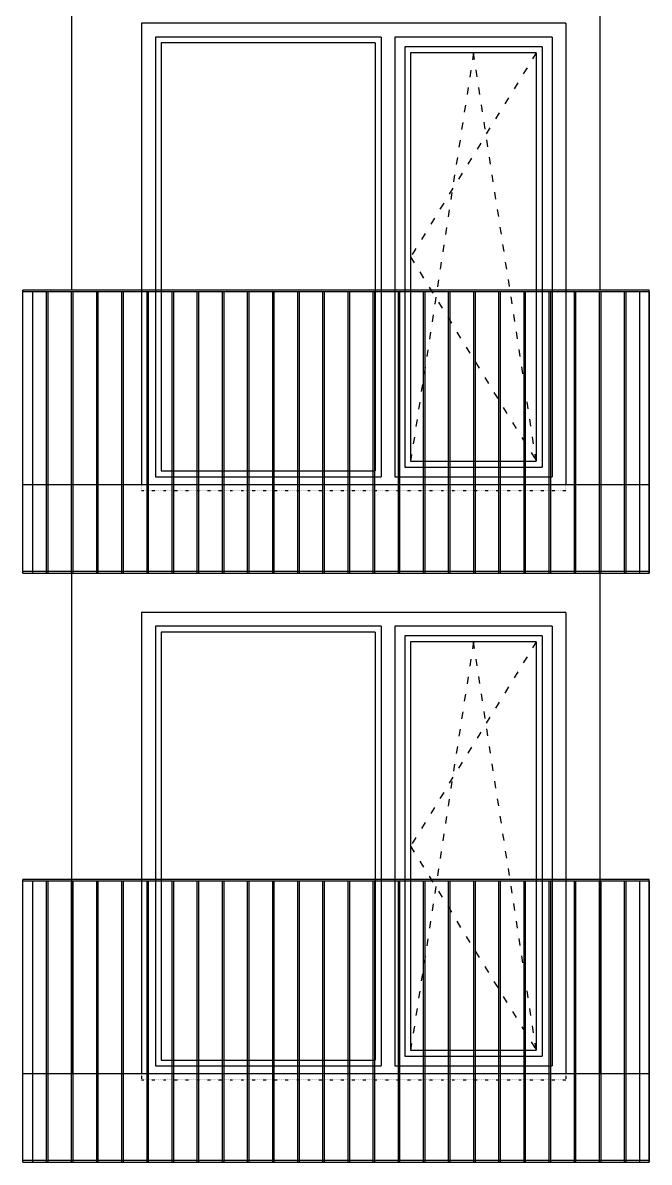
# Model space of a CAD drawing. Extents: x 3792242 to 5145247, y -1546315 to -1031918.
# Drawn here: x 3929725 to 3932915, y -1502180 to -1496378 of the extents above; entities that cross this region are included whole.
import ezdxf

# ---------------------------------------------------------------- set-up
doc = ezdxf.new("R2010")
doc.units = 0
doc.header["$MEASUREMENT"] = 0
doc.linetypes.add('ACAD_ISO03W100', pattern=[30, 12, -18])
doc.linetypes.add('ACAD_ISO07W100', pattern=[3.5, 0.5, -3])
for name, color, linetype in [('OKNÁ', 143, 'CONTINUOUS'), ('POZEMOK', 7, 'CONTINUOUS'), ('TENKÁ', 7, 'CONTINUOUS')]:
    doc.layers.add(name, color=color, linetype=linetype)

msp = doc.modelspace()

# ---------------------------------------------------------------- linework, layer by layer
at = {"layer": 'OKNÁ'}
for p, q in [((3931520, -1496480.27), (3930430, -1496480.27)), ((3930430, -1496480.27), (3930430, -1498660.27)), ((3931520, -1496480.27), (3931520, -1498660.27)), ((3932340, -1496530.27), (3931700, -1496530.27)), ((3931700, -1496530.27), (3931700, -1498610.27)), ((3932340, -1496530.27), (3932340, -1498610.27)), ((3931700, -1498610.27), (3932340, -1498610.27)), ((3930430, -1498660.27), (3931520, -1498660.27)), ((3931520, -1499480.27), (3930430, -1499480.27)), ((3930430, -1499480.27), (3930430, -1501660.27)), ((3931520, -1499480.27), (3931520, -1501660.27)), ((3932340, -1499530.27), (3931700, -1499530.27)), ((3931700, -1499530.27), (3931700, -1501610.27)), ((3932340, -1499530.27), (3932340, -1501610.27)), ((3930430, -1501660.27), (3931520, -1501660.27)), ((3931700, -1501610.27), (3932340, -1501610.27))]:
    msp.add_line(p, q, dxfattribs=at)
at = {"layer": 'OKNÁ', "linetype": 'ACAD_ISO03W100', "ltscale": 3}
for p, q in [((3932340, -1496530.27), (3931700, -1497570.27)), ((3932020, -1496530.27), (3931700, -1498610.27)), ((3932340, -1498610.27), (3932020, -1496530.27)), ((3931700, -1497570.27), (3932340, -1498610.27)), ((3932340, -1499530.27), (3931700, -1500570.27)), ((3932020, -1499530.27), (3931700, -1501610.27)), ((3932340, -1501610.27), (3932020, -1499530.27)), ((3931700, -1500570.27), (3932340, -1501610.27))]:
    msp.add_line(p, q, dxfattribs=at)
at = {"layer": 'POZEMOK', "color": 8, "ltscale": 0.15}
for p, q in [((3932915, -1497740.27), (3929725, -1497740.27)), ((3929725, -1499180.27), (3929725, -1497740.27)), ((3932915, -1497748.27), (3929725, -1497748.27)), ((3929775, -1497748.27), (3929775, -1499180.27)), ((3929844, -1497748.27), (3929844, -1499180.27)), ((3929852, -1497748.27), (3929852, -1499180.27)), ((3929972, -1497748.27), (3929972, -1499180.27)), ((3929980, -1497748.27), (3929980, -1499180.27)), ((3930100, -1497748.27), (3930100, -1499180.27)), ((3930108, -1497748.27), (3930108, -1499180.27)), ((3930228, -1497748.27), (3930228, -1499180.27)), ((3930236, -1497748.27), (3930236, -1499180.27)), ((3930356, -1497748.27), (3930356, -1499180.27)), ((3930364, -1497748.27), (3930364, -1499180.27)), ((3930484, -1497748.27), (3930484, -1499180.27)), ((3930492, -1497748.27), (3930492, -1499180.27)), ((3930612, -1497748.27), (3930612, -1499180.27)), ((3930620, -1497748.27), (3930620, -1499180.27)), ((3930740, -1497748.27), (3930740, -1499180.27)), ((3930748, -1497748.27), (3930748, -1499180.27)), ((3930868, -1497748.27), (3930868, -1499180.27)), ((3930876, -1497748.27), (3930876, -1499180.27)), ((3930996, -1497748.27), (3930996, -1499180.27)), ((3931004, -1497748.27), (3931004, -1499180.27)), ((3931124, -1497748.27), (3931124, -1499180.27)), ((3931132, -1497748.27), (3931132, -1499180.27)), ((3931252, -1497748.27), (3931252, -1499180.27)), ((3931260, -1497748.27), (3931260, -1499180.27)), ((3931380, -1497748.27), (3931380, -1499180.27)), ((3931388, -1497748.27), (3931388, -1499180.27)), ((3931508, -1497748.27), (3931508, -1499180.27)), ((3931516, -1497748.27), (3931516, -1499180.27)), ((3931636, -1497748.27), (3931636, -1499180.27)), ((3931644, -1497748.27), (3931644, -1499180.27)), ((3931764, -1497748.27), (3931764, -1499180.27)), ((3931772, -1497748.27), (3931772, -1499180.27)), ((3931892, -1497748.27), (3931892, -1499180.27)), ((3931900, -1497748.27), (3931900, -1499180.27)), ((3932020, -1497748.27), (3932020, -1499180.27)), ((3932028, -1497748.27), (3932028, -1499180.27)), ((3932148, -1497748.27), (3932148, -1499180.27)), ((3932156, -1497748.27), (3932156, -1499180.27)), ((3932276, -1497748.27), (3932276, -1499180.27)), ((3932284, -1497748.27), (3932284, -1499180.27)), ((3932404, -1497748.27), (3932404, -1499180.27)), ((3932412, -1497748.27), (3932412, -1499180.27)), ((3932532, -1497748.27), (3932532, -1499180.27)), ((3932540, -1497748.27), (3932540, -1499180.27)), ((3932660, -1497748.27), (3932660, -1499180.27)), ((3932668, -1497748.27), (3932668, -1499180.27)), ((3932788, -1497748.27), (3932788, -1499180.27)), ((3932796, -1497748.27), (3932796, -1499180.27)), ((3932865, -1497748.27), (3932865, -1499180.27)), ((3932915, -1499180.27), (3932915, -1497740.27)), ((3932915, -1497748.27), (3932915, -1499180.27)), ((3932915, -1498730.27), (3929725, -1498730.27)), ((3929725, -1499170.27), (3932915, -1499170.27)), ((3929725, -1499180.27), (3932915, -1499180.27)), ((3932915, -1500740.27), (3929725, -1500740.27)), ((3929725, -1502180.27), (3929725, -1500740.27)), ((3932915, -1500748.27), (3929725, -1500748.27)), ((3929775, -1500748.27), (3929775, -1502180.27)), ((3929844, -1500748.27), (3929844, -1502180.27)), ((3929852, -1500748.27), (3929852, -1502180.27)), ((3929972, -1500748.27), (3929972, -1502180.27)), ((3929980, -1500748.27), (3929980, -1502180.27)), ((3930100, -1500748.27), (3930100, -1502180.27)), ((3930108, -1500748.27), (3930108, -1502180.27)), ((3930228, -1500748.27), (3930228, -1502180.27)), ((3930236, -1500748.27), (3930236, -1502180.27)), ((3930356, -1500748.27), (3930356, -1502180.27)), ((3930364, -1500748.27), (3930364, -1502180.27)), ((3930484, -1500748.27), (3930484, -1502180.27)), ((3930492, -1500748.27), (3930492, -1502180.27)), ((3930612, -1500748.27), (3930612, -1502180.27)), ((3930620, -1500748.27), (3930620, -1502180.27)), ((3930740, -1500748.27), (3930740, -1502180.27)), ((3930748, -1500748.27), (3930748, -1502180.27)), ((3930868, -1500748.27), (3930868, -1502180.27)), ((3930876, -1500748.27), (3930876, -1502180.27)), ((3930996, -1500748.27), (3930996, -1502180.27)), ((3931004, -1500748.27), (3931004, -1502180.27)), ((3931124, -1500748.27), (3931124, -1502180.27)), ((3931132, -1500748.27), (3931132, -1502180.27)), ((3931252, -1500748.27), (3931252, -1502180.27)), ((3931260, -1500748.27), (3931260, -1502180.27)), ((3931380, -1500748.27), (3931380, -1502180.27)), ((3931388, -1500748.27), (3931388, -1502180.27)), ((3931508, -1500748.27), (3931508, -1502180.27)), ((3931516, -1500748.27), (3931516, -1502180.27)), ((3931636, -1500748.27), (3931636, -1502180.27)), ((3931644, -1500748.27), (3931644, -1502180.27)), ((3931764, -1500748.27), (3931764, -1502180.27)), ((3931772, -1500748.27), (3931772, -1502180.27)), ((3931892, -1500748.27), (3931892, -1502180.27)), ((3931900, -1500748.27), (3931900, -1502180.27)), ((3932020, -1500748.27), (3932020, -1502180.27)), ((3932028, -1500748.27), (3932028, -1502180.27)), ((3932148, -1500748.27), (3932148, -1502180.27)), ((3932156, -1500748.27), (3932156, -1502180.27)), ((3932276, -1500748.27), (3932276, -1502180.27)), ((3932284, -1500748.27), (3932284, -1502180.27)), ((3932404, -1500748.27), (3932404, -1502180.27)), ((3932412, -1500748.27), (3932412, -1502180.27)), ((3932532, -1500748.27), (3932532, -1502180.27)), ((3932540, -1500748.27), (3932540, -1502180.27)), ((3932660, -1500748.27), (3932660, -1502180.27)), ((3932668, -1500748.27), (3932668, -1502180.27)), ((3932788, -1500748.27), (3932788, -1502180.27)), ((3932796, -1500748.27), (3932796, -1502180.27)), ((3932865, -1500748.27), (3932865, -1502180.27)), ((3932915, -1502180.27), (3932915, -1500740.27)), ((3932915, -1500748.27), (3932915, -1502180.27)), ((3932915, -1501730.27), (3929725, -1501730.27)), ((3929725, -1502170.27), (3932915, -1502170.27)), ((3929725, -1502180.27), (3932915, -1502180.27))]:
    msp.add_line(p, q, dxfattribs=at)
at = {"layer": 'TENKÁ'}
for p, q in [((3929975, -1497740.27), (3929975, -1496180.27)), ((3932665, -1497740.27), (3932665, -1496180.27)), ((3932490, -1496380.27), (3930330, -1496380.27)), ((3930330, -1496380.27), (3930330, -1498730.27)), ((3932490, -1496380.27), (3932490, -1498730.27)), ((3931550, -1496450.27), (3930400, -1496450.27)), ((3930400, -1496450.27), (3930400, -1498690.27)), ((3931550, -1496450.27), (3931550, -1498690.27)), ((3932420, -1496450.27), (3931620, -1496450.27)), ((3931620, -1496450.27), (3931620, -1498690.27)), ((3932420, -1496450.27), (3932420, -1498690.27)), ((3932370, -1496500.27), (3931670, -1496500.27)), ((3931670, -1496500.27), (3931670, -1498640.27)), ((3932370, -1496500.27), (3932370, -1498640.27)), ((3931670, -1498640.27), (3932370, -1498640.27)), ((3930400, -1498690.27), (3931550, -1498690.27)), ((3931620, -1498690.27), (3932420, -1498690.27)), ((3929975, -1501730.27), (3929975, -1499180.27)), ((3932665, -1501730.27), (3932665, -1499180.27)), ((3932490, -1499380.27), (3930330, -1499380.27)), ((3930330, -1499380.27), (3930330, -1501730.27)), ((3932490, -1499380.27), (3932490, -1501730.27)), ((3931550, -1499450.27), (3930400, -1499450.27)), ((3930400, -1499450.27), (3930400, -1501690.27)), ((3931550, -1499450.27), (3931550, -1501690.27)), ((3932420, -1499450.27), (3931620, -1499450.27)), ((3931620, -1499450.27), (3931620, -1501690.27)), ((3932420, -1499450.27), (3932420, -1501690.27)), ((3932370, -1499500.27), (3931670, -1499500.27)), ((3931670, -1499500.27), (3931670, -1501640.27)), ((3932370, -1499500.27), (3932370, -1501640.27)), ((3931670, -1501640.27), (3932370, -1501640.27)), ((3930400, -1501690.27), (3931550, -1501690.27)), ((3931620, -1501690.27), (3932420, -1501690.27))]:
    msp.add_line(p, q, dxfattribs=at)
at = {"layer": 'TENKÁ', "linetype": 'ACAD_ISO07W100'}
for p, q in [((3930330, -1498730.27), (3930330, -1498760.27)), ((3930330, -1498760.27), (3932490, -1498760.27)), ((3932490, -1498730.27), (3932490, -1498760.27)), ((3930330, -1501730.27), (3930330, -1501760.27)), ((3930330, -1501760.27), (3932490, -1501760.27)), ((3932490, -1501730.27), (3932490, -1501760.27))]:
    msp.add_line(p, q, dxfattribs=at)

doc.saveas('drawing.dxf')
